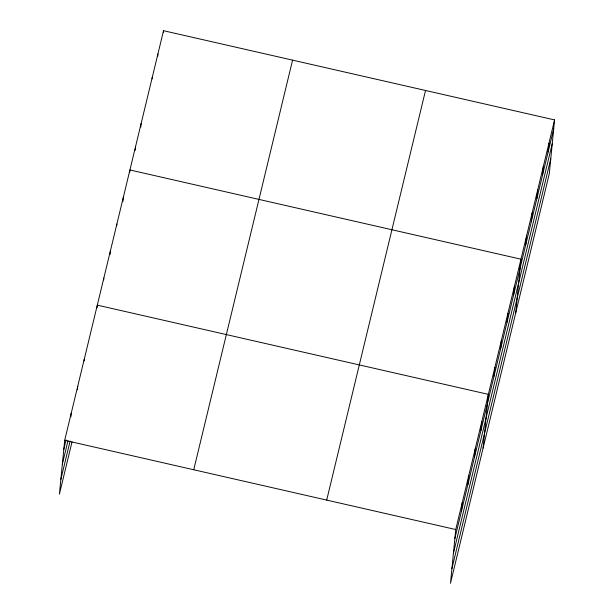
<?xml version="1.0" encoding="UTF-8"?>
<svg xmlns="http://www.w3.org/2000/svg" width="614" height="614" viewBox="0 0 614 614"><rect width="100%" height="100%" fill="white"/><g stroke="black" fill="none" stroke-linecap="round" stroke-linejoin="round"><path stroke-width="0.92" d="M554.58 119.922L455.749 529.537L450.476 583.3L549.307 173.685L554.58 119.922L163.524 30.7L64.693 440.315L59.42 494.078L72.022 441.873M70.871 416.845L71.216 413.283M77.387 389.813L77.74 386.244M84.087 360.994L84.264 359.213M97.043 307.821L97.304 305.143L488.36 394.365L483.095 448.128M103.659 279.892L103.827 278.104M110.006 254.641L110.351 251.072M116.698 225.822L116.875 224.041M122.961 201.461L123.399 197.002M129.654 172.641L129.83 170.861M135.172 150.323L135.517 146.754M140.767 127.113L141.12 123.544M152.142 78.907L152.318 77.126M157.66 56.588L157.921 53.909M163.347 32.481L163.524 30.7M461.398 511.416L462.273 502.498M467.922 484.385L468.797 475.466M474.445 457.346L475.32 448.427M480.969 430.314L481.844 421.396M494.009 376.244L494.884 367.325M500.533 349.212L501.408 340.294M507.057 322.173L507.931 313.255M513.58 295.142L514.455 286.224M515.706 312.956L520.979 259.192L129.922 169.971M525.699 244.894L526.574 235.976M531.302 221.685L532.177 212.766M536.905 198.476L537.78 189.557M542.5 175.259L543.375 166.34M548.102 152.049L548.977 143.131M63.818 449.233L66.066 439.908M62.367 464.031L67.993 440.729M60.878 479.281L70.096 441.059M193.74 469.756L292.571 60.141M326.702 500.095L425.525 90.481M454.874 538.455L553.705 128.84M453.424 553.252L552.255 143.638M451.927 568.503L550.758 158.888M64.693 440.315L455.749 529.537"/></g></svg>
